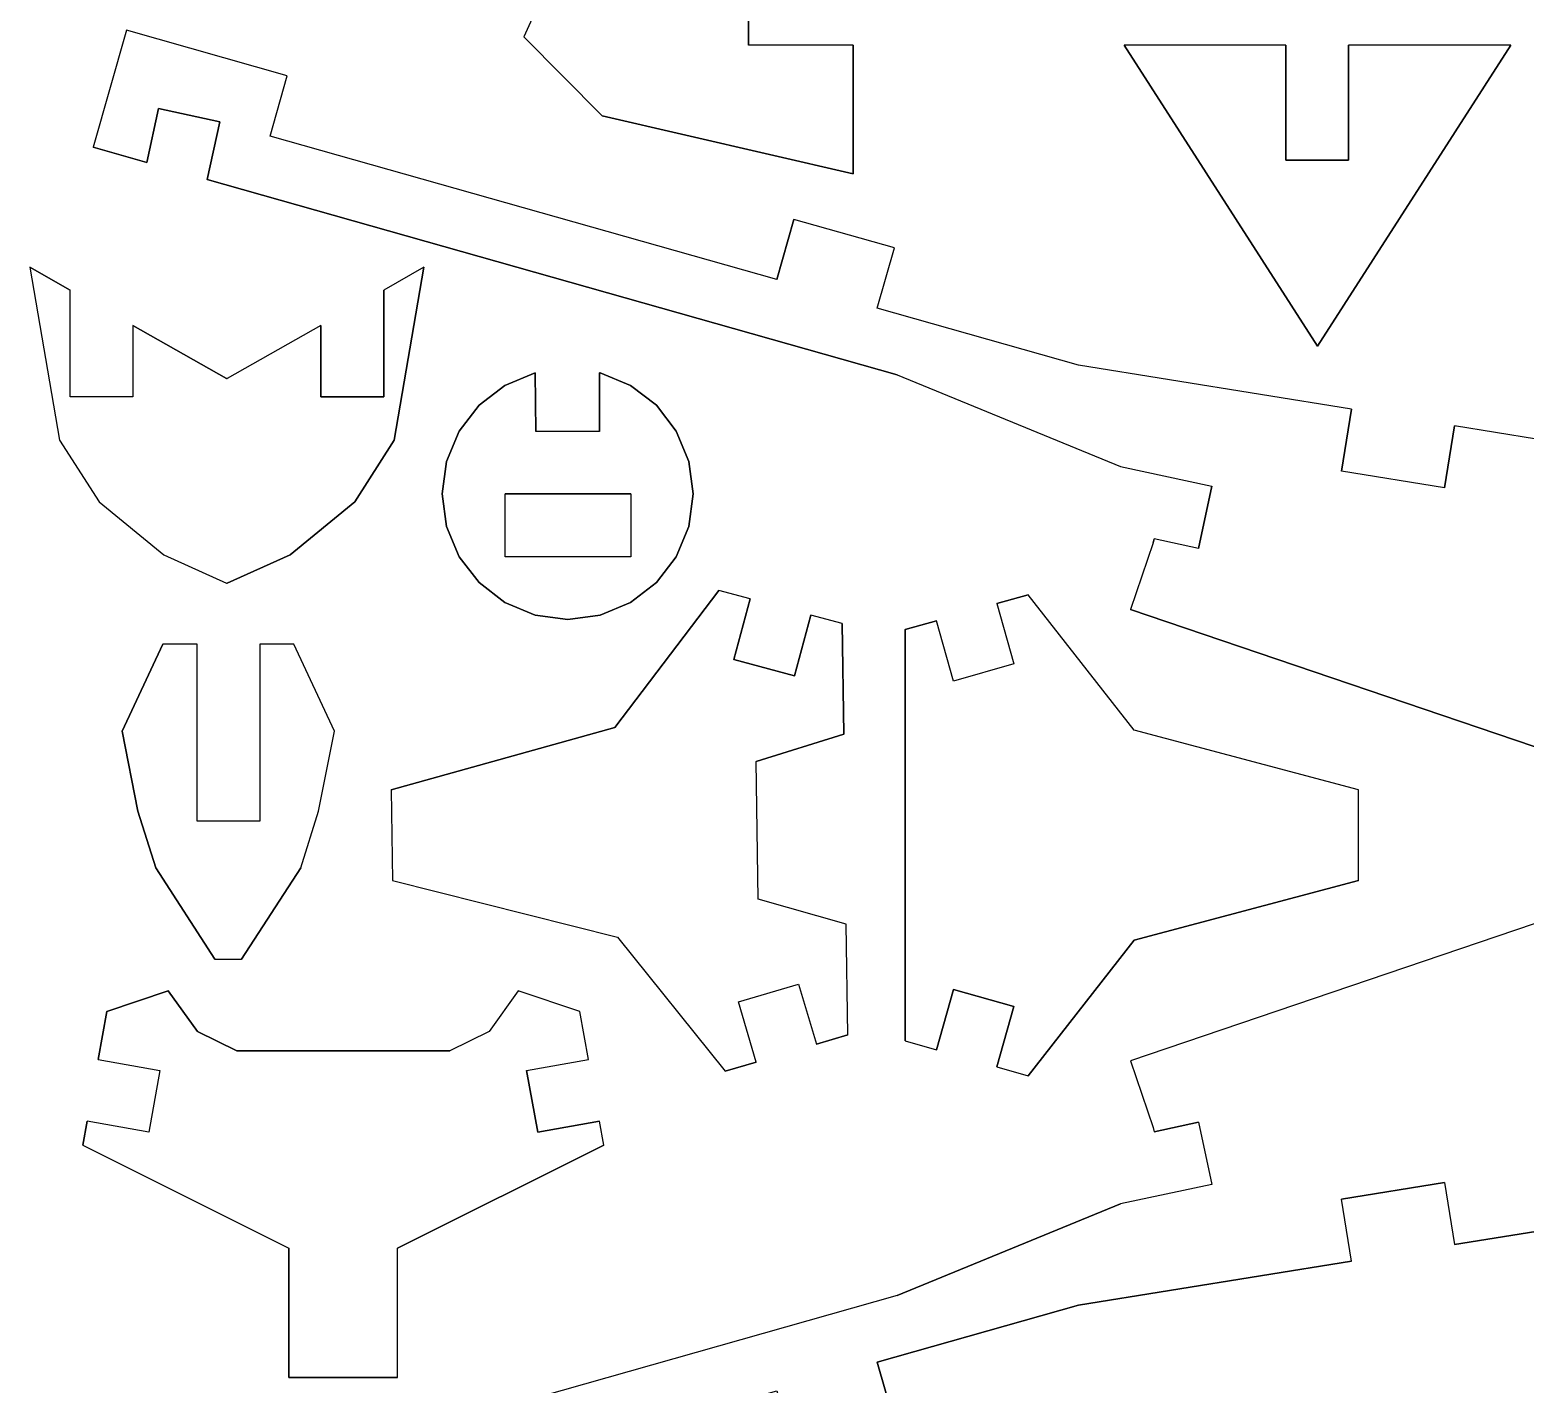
# Model space of a CAD drawing. Extents: x -17.1 to 17.1, y -14.2 to 14.2.
# Drawn here: x -17.12 to -9.97, y -3.44 to 3.04 of the extents above; entities that cross this region are included whole.
import ezdxf

# ---------------------------------------------------------------- set-up
doc = ezdxf.new("R2010")
doc.units = 0
doc.header["$MEASUREMENT"] = 0
doc.layers.add('CAMADA_1', color=7, linetype='CONTINUOUS')

msp = doc.modelspace()

# ---------------------------------------------------------------- linework, layer by layer
at = {"layer": 'CAMADA_1', "color": 250}
for points, knots in [([(-14.75609, 3.00548), (-14.75609, 3.00548), (-14.38444, 3.82516), (-14.38444, 3.82516), (-14.38444, 3.82516), (-14.38444, 3.82516), (-13.8012, 3.86485), (-13.8012, 3.86485), (-13.8012, 3.86485), (-13.8012, 3.86485), (-13.8012, 3.56485), (-13.8012, 3.56485), (-13.8012, 3.56485), (-13.8012, 3.56485), (-13.18151, 3.56513), (-13.18151, 3.56513), (-13.18151, 3.56513), (-13.18151, 3.56513), (-13.18151, 3.26516), (-13.18151, 3.26516), (-13.18151, 3.26516), (-13.18151, 3.26516), (-13.6815, 3.26516), (-13.6815, 3.26516), (-13.6815, 3.26516), (-13.6815, 3.26516), (-13.6815, 2.96534), (-13.6815, 2.96534), (-13.6815, 2.96534), (-13.6815, 2.96534), (-13.18151, 2.96534), (-13.18151, 2.96534), (-13.18151, 2.96534), (-13.18151, 2.96534), (-13.18151, 2.34974), (-13.18151, 2.34974), (-13.18151, 2.34974), (-13.18151, 2.34974), (-14.38137, 2.62741), (-14.38137, 2.62741), (-14.38137, 2.62741), (-14.38137, 2.62741), (-14.75609, 3.00548), (-14.75609, 3.00548)], [0, 0, 0, 0, 0.0833333, 0.0833333, 0.0833333, 0.0833333, 0.1666667, 0.1666667, 0.1666667, 0.1666667, 0.25, 0.25, 0.25, 0.25, 0.3333333, 0.3333333, 0.3333333, 0.3333333, 0.4166667, 0.4166667, 0.4166667, 0.4166667, 0.5, 0.5, 0.5, 0.5, 0.5833333, 0.5833333, 0.5833333, 0.5833333, 0.6666667, 0.6666667, 0.6666667, 0.6666667, 0.75, 0.75, 0.75, 0.75, 0.8333333, 0.8333333, 0.8333333, 0.8333333, 1, 1, 1, 1]), ([(-10.35177, 0.84814), (-10.35177, 0.84814), (-10.3039, 1.14441), (-10.3039, 1.14441), (-10.3039, 1.14441), (-10.3039, 1.14441), (-9.71582, 1.04937), (-9.71582, 1.04937), (-9.71582, 1.04937), (-9.71582, 1.04937), (-9.76369, 0.75314), (-9.76369, 0.75314), (-9.76369, 0.75314), (-9.76369, 0.75314), (-9.27012, 0.67334), (-9.27012, 0.67334), (-9.27012, 0.67334), (-9.27012, 0.67334), (-9.22225, 0.9695), (-9.22225, 0.9695), (-9.22225, 0.9695), (-9.22225, 0.9695), (-8.70807, 0.75085), (-8.70807, 0.75085), (-8.70807, 0.75085), (-8.70807, 0.75085), (-8.82551, 0.47476), (-8.82551, 0.47476), (-8.82551, 0.47476), (-8.82551, 0.47476), (-8.36655, 0.2795), (-8.36655, 0.2795), (-8.36655, 0.2795), (-8.36655, 0.2795), (-8.24911, 0.55558), (-8.24911, 0.55558), (-8.24911, 0.55558), (-8.24911, 0.55558), (-7.73381, 0.33637), (-7.73381, 0.33637), (-7.73381, 0.33637), (-7.73381, 0.33637), (-7.58359, 0.29396), (-7.58359, 0.29396), (-7.58359, 0.29396), (-7.58359, 0.29396), (-7.66505, 0.00525), (-7.66505, 0.00525), (-7.66505, 0.00525), (-7.66505, 0.00525), (-7.37634, -0.07621), (-7.37634, -0.07621), (-7.37634, -0.07621), (-7.37634, -0.07621), (-7.29488, 0.21251), (-7.29488, 0.21251), (-7.29488, 0.21251), (-7.29488, 0.21251), (-7.1446, 0.1701), (-7.1446, 0.1701), (-7.1446, 0.1701), (-7.1446, 0.1701), (-6.96461, 0.1701), (-6.96461, 0.1701), (-6.96461, 0.1701), (-6.96461, 0.1701), (-6.96461, -0.1299), (-6.96461, -0.1299), (-6.96461, -0.1299), (-6.96461, -0.1299), (-6.66461, -0.1299), (-6.66461, -0.1299), (-6.66461, -0.1299), (-6.66461, -0.1299), (-6.66461, 0.1701), (-6.66461, 0.1701), (-6.66461, 0.1701), (-6.66461, 0.1701), (-6.48462, 0.1701), (-6.48462, 0.1701), (-6.48462, 0.1701), (-6.48462, 0.1701), (-6.48462, -0.25443), (-6.48462, -0.25443), (-6.48462, -0.25443), (-6.48462, -0.25443), (-5.90779, -0.55408), (-5.90779, -0.55408), (-5.90779, -0.55408), (-5.90779, -0.55408), (-4.84583, -0.55408), (-4.84583, -0.55408), (-4.84583, -0.55408), (-4.84583, -0.55408), (-4.54582, -0.25408), (-4.54582, -0.25408), (-4.54582, -0.25408), (-4.54582, -0.25408), (-4.34583, -0.25408), (-4.34583, -0.25408), (-4.34583, -0.25408), (-4.34583, -0.25408), (-4.34583, -0.55408), (-4.34583, -0.55408), (-4.34583, -0.55408), (-4.34583, -0.55408), (-4.04583, -0.55408), (-4.04583, -0.55408), (-4.04583, -0.55408), (-4.04583, -0.55408), (-4.04583, -1.07407), (-4.04583, -1.07407), (-4.04583, -1.07407), (-4.04583, -1.07407), (-4.34583, -1.07407), (-4.34583, -1.07407), (-4.34583, -1.07407), (-4.34583, -1.07407), (-4.34583, -1.37408), (-4.34583, -1.37408), (-4.34583, -1.37408), (-4.34583, -1.37408), (-4.54582, -1.37408), (-4.54582, -1.37408), (-4.54582, -1.37408), (-4.54582, -1.37408), (-4.84583, -1.07407), (-4.84583, -1.07407), (-4.84583, -1.07407), (-4.84583, -1.07407), (-5.90779, -1.07407), (-5.90779, -1.07407), (-5.90779, -1.07407), (-5.90779, -1.07407), (-6.48462, -1.37372), (-6.48462, -1.37372), (-6.48462, -1.37372), (-6.48462, -1.37372), (-6.48462, -1.79826), (-6.48462, -1.79826), (-6.48462, -1.79826), (-6.48462, -1.79826), (-6.66461, -1.79826), (-6.66461, -1.79826), (-6.66461, -1.79826), (-6.66461, -1.79826), (-6.66461, -1.49825), (-6.66461, -1.49825), (-6.66461, -1.49825), (-6.66461, -1.49825), (-6.96461, -1.49825), (-6.96461, -1.49825), (-6.96461, -1.49825), (-6.96461, -1.49825), (-6.96461, -1.79826), (-6.96461, -1.79826), (-6.96461, -1.79826), (-6.96461, -1.79826), (-7.1446, -1.79826), (-7.1446, -1.79826), (-7.1446, -1.79826), (-7.1446, -1.79826), (-7.29488, -1.84066), (-7.29488, -1.84066), (-7.29488, -1.84066), (-7.29488, -1.84066), (-7.37634, -1.55195), (-7.37634, -1.55195), (-7.37634, -1.55195), (-7.37634, -1.55195), (-7.66505, -1.6334), (-7.66505, -1.6334), (-7.66505, -1.6334), (-7.66505, -1.6334), (-7.58359, -1.92212), (-7.58359, -1.92212), (-7.58359, -1.92212), (-7.58359, -1.92212), (-7.73381, -1.96452), (-7.73381, -1.96452), (-7.73381, -1.96452), (-7.73381, -1.96452), (-8.24911, -2.18374), (-8.24911, -2.18374), (-8.24911, -2.18374), (-8.24911, -2.18374), (-8.36655, -1.90769), (-8.36655, -1.90769), (-8.36655, -1.90769), (-8.36655, -1.90769), (-8.82551, -2.10295), (-8.82551, -2.10295), (-8.82551, -2.10295), (-8.82551, -2.10295), (-8.70807, -2.379), (-8.70807, -2.379), (-8.70807, -2.379), (-8.70807, -2.379), (-9.22225, -2.59765), (-9.22225, -2.59765), (-9.22225, -2.59765), (-9.22225, -2.59765), (-9.27012, -2.30153), (-9.27012, -2.30153), (-9.27012, -2.30153), (-9.27012, -2.30153), (-9.76369, -2.38129), (-9.76369, -2.38129), (-9.76369, -2.38129), (-9.76369, -2.38129), (-9.71582, -2.67752), (-9.71582, -2.67752), (-9.71582, -2.67752), (-9.71582, -2.67752), (-10.3039, -2.77256), (-10.3039, -2.77256), (-10.3039, -2.77256), (-10.3039, -2.77256), (-10.35177, -2.47633), (-10.35177, -2.47633), (-10.35177, -2.47633), (-10.35177, -2.47633), (-10.84538, -2.55609), (-10.84538, -2.55609), (-10.84538, -2.55609), (-10.84538, -2.55609), (-10.79754, -2.85225), (-10.79754, -2.85225), (-10.79754, -2.85225), (-10.79754, -2.85225), (-12.10342, -3.06321), (-12.10342, -3.06321), (-12.10342, -3.06321), (-12.10342, -3.06321), (-13.06551, -3.33594), (-13.06551, -3.33594), (-13.06551, -3.33594), (-13.06551, -3.33594), (-12.9837, -3.62459), (-12.9837, -3.62459), (-12.9837, -3.62459), (-12.9837, -3.62459), (-13.46475, -3.76093), (-13.46475, -3.76093), (-13.46475, -3.76093), (-13.46475, -3.76093), (-13.54656, -3.47233), (-13.54656, -3.47233), (-13.54656, -3.47233), (-13.54656, -3.47233), (-15.97032, -4.15943), (-15.97032, -4.15943), (-15.97032, -4.15943), (-15.97032, -4.15943), (-15.88851, -4.44804), (-15.88851, -4.44804), (-15.88851, -4.44804), (-15.88851, -4.44804), (-16.6576, -4.66609), (-16.6576, -4.66609), (-16.6576, -4.66609), (-16.6576, -4.66609), (-16.81625, -4.10637), (-16.81625, -4.10637), (-16.81625, -4.10637), (-16.81625, -4.10637), (-16.55953, -4.03367), (-16.55953, -4.03367), (-16.55953, -4.03367), (-16.55953, -4.03367), (-16.50414, -4.29081), (-16.50414, -4.29081), (-16.50414, -4.29081), (-16.50414, -4.29081), (-16.21088, -4.22759), (-16.21088, -4.22759), (-16.21088, -4.22759), (-16.21088, -4.22759), (-16.27032, -3.95179), (-16.27032, -3.95179), (-16.27032, -3.95179), (-16.27032, -3.95179), (-12.97058, -3.01615), (-12.97058, -3.01615), (-12.97058, -3.01615), (-12.97058, -3.01615), (-11.9023, -2.57839), (-11.9023, -2.57839), (-11.9023, -2.57839), (-11.9023, -2.57839), (-11.46552, -2.48441), (-11.46552, -2.48441), (-11.46552, -2.48441), (-11.46552, -2.48441), (-11.52853, -2.18673), (-11.52853, -2.18673), (-11.52853, -2.18673), (-11.52853, -2.18673), (-11.74168, -2.23267), (-11.74168, -2.23267), (-11.74168, -2.23267), (-11.74168, -2.23267), (-11.74588, -2.21312), (-11.74588, -2.21312), (-11.74588, -2.21312), (-11.74588, -2.21312), (-11.85439, -1.89347), (-11.85439, -1.89347), (-11.85439, -1.89347), (-11.85439, -1.89347), (-9.31256, -1.03061), (-9.31256, -1.03061), (-9.31256, -1.03061), (-9.31256, -1.03061), (-9.31256, -0.59754), (-9.31256, -0.59754), (-9.31256, -0.59754), (-9.31256, -0.59754), (-11.85439, 0.26528), (-11.85439, 0.26528), (-11.85439, 0.26528), (-11.85439, 0.26528), (-11.74588, 0.58497), (-11.74588, 0.58497), (-11.74588, 0.58497), (-11.74588, 0.58497), (-11.74168, 0.60451), (-11.74168, 0.60451), (-11.74168, 0.60451), (-11.74168, 0.60451), (-11.52853, 0.55858), (-11.52853, 0.55858), (-11.52853, 0.55858), (-11.52853, 0.55858), (-11.46552, 0.85626), (-11.46552, 0.85626), (-11.46552, 0.85626), (-11.46552, 0.85626), (-11.9023, 0.95024), (-11.9023, 0.95024), (-11.9023, 0.95024), (-11.9023, 0.95024), (-12.97058, 1.388), (-12.97058, 1.388), (-12.97058, 1.388), (-12.97058, 1.388), (-16.27032, 2.32364), (-16.27032, 2.32364), (-16.27032, 2.32364), (-16.27032, 2.32364), (-16.21088, 2.59944), (-16.21088, 2.59944), (-16.21088, 2.59944), (-16.21088, 2.59944), (-16.50414, 2.66262), (-16.50414, 2.66262), (-16.50414, 2.66262), (-16.50414, 2.66262), (-16.55953, 2.40551), (-16.55953, 2.40551), (-16.55953, 2.40551), (-16.55953, 2.40551), (-16.81625, 2.47819), (-16.81625, 2.47819), (-16.81625, 2.47819), (-16.81625, 2.47819), (-16.6576, 3.0379), (-16.6576, 3.0379), (-16.6576, 3.0379), (-16.6576, 3.0379), (-15.88851, 2.81989), (-15.88851, 2.81989), (-15.88851, 2.81989), (-15.88851, 2.81989), (-15.97032, 2.53128), (-15.97032, 2.53128), (-15.97032, 2.53128), (-15.97032, 2.53128), (-13.54656, 1.84417), (-13.54656, 1.84417), (-13.54656, 1.84417), (-13.54656, 1.84417), (-13.46475, 2.13278), (-13.46475, 2.13278), (-13.46475, 2.13278), (-13.46475, 2.13278), (-12.9837, 1.99643), (-12.9837, 1.99643), (-12.9837, 1.99643), (-12.9837, 1.99643), (-13.06551, 1.70779), (-13.06551, 1.70779), (-13.06551, 1.70779), (-13.06551, 1.70779), (-12.10342, 1.43506), (-12.10342, 1.43506), (-12.10342, 1.43506), (-12.10342, 1.43506), (-10.79754, 1.2241), (-10.79754, 1.2241), (-10.79754, 1.2241), (-10.79754, 1.2241), (-10.84538, 0.92794), (-10.84538, 0.92794), (-10.84538, 0.92794), (-10.84538, 0.92794), (-10.35177, 0.84814), (-10.35177, 0.84814)], [0, 0, 0, 0, 0.0097087, 0.0097087, 0.0097087, 0.0097087, 0.0194175, 0.0194175, 0.0194175, 0.0194175, 0.0291262, 0.0291262, 0.0291262, 0.0291262, 0.038835, 0.038835, 0.038835, 0.038835, 0.0485437, 0.0485437, 0.0485437, 0.0485437, 0.0582524, 0.0582524, 0.0582524, 0.0582524, 0.0679612, 0.0679612, 0.0679612, 0.0679612, 0.0776699, 0.0776699, 0.0776699, 0.0776699, 0.0873786, 0.0873786, 0.0873786, 0.0873786, 0.0970874, 0.0970874, 0.0970874, 0.0970874, 0.1067961, 0.1067961, 0.1067961, 0.1067961, 0.1165049, 0.1165049, 0.1165049, 0.1165049, 0.1262136, 0.1262136, 0.1262136, 0.1262136, 0.1359223, 0.1359223, 0.1359223, 0.1359223, 0.1456311, 0.1456311, 0.1456311, 0.1456311, 0.1553398, 0.1553398, 0.1553398, 0.1553398, 0.1650485, 0.1650485, 0.1650485, 0.1650485, 0.1747573, 0.1747573, 0.1747573, 0.1747573, 0.184466, 0.184466, 0.184466, 0.184466, 0.1941748, 0.1941748, 0.1941748, 0.1941748, 0.2038835, 0.2038835, 0.2038835, 0.2038835, 0.2135922, 0.2135922, 0.2135922, 0.2135922, 0.223301, 0.223301, 0.223301, 0.223301, 0.2330097, 0.2330097, 0.2330097, 0.2330097, 0.2427184, 0.2427184, 0.2427184, 0.2427184, 0.2524272, 0.2524272, 0.2524272, 0.2524272, 0.2621359, 0.2621359, 0.2621359, 0.2621359, 0.2718447, 0.2718447, 0.2718447, 0.2718447, 0.2815534, 0.2815534, 0.2815534, 0.2815534, 0.2912621, 0.2912621, 0.2912621, 0.2912621, 0.3009709, 0.3009709, 0.3009709, 0.3009709, 0.3106796, 0.3106796, 0.3106796, 0.3106796, 0.3203883, 0.3203883, 0.3203883, 0.3203883, 0.3300971, 0.3300971, 0.3300971, 0.3300971, 0.3398058, 0.3398058, 0.3398058, 0.3398058, 0.3495146, 0.3495146, 0.3495146, 0.3495146, 0.3592233, 0.3592233, 0.3592233, 0.3592233, 0.368932, 0.368932, 0.368932, 0.368932, 0.3786408, 0.3786408, 0.3786408, 0.3786408, 0.3883495, 0.3883495, 0.3883495, 0.3883495, 0.3980583, 0.3980583, 0.3980583, 0.3980583, 0.407767, 0.407767, 0.407767, 0.407767, 0.4174757, 0.4174757, 0.4174757, 0.4174757, 0.4271845, 0.4271845, 0.4271845, 0.4271845, 0.4368932, 0.4368932, 0.4368932, 0.4368932, 0.4466019, 0.4466019, 0.4466019, 0.4466019, 0.4563107, 0.4563107, 0.4563107, 0.4563107, 0.4660194, 0.4660194, 0.4660194, 0.4660194, 0.4757282, 0.4757282, 0.4757282, 0.4757282, 0.4854369, 0.4854369, 0.4854369, 0.4854369, 0.4951456, 0.4951456, 0.4951456, 0.4951456, 0.5048544, 0.5048544, 0.5048544, 0.5048544, 0.5145631, 0.5145631, 0.5145631, 0.5145631, 0.5242718, 0.5242718, 0.5242718, 0.5242718, 0.5339806, 0.5339806, 0.5339806, 0.5339806, 0.5436893, 0.5436893, 0.5436893, 0.5436893, 0.5533981, 0.5533981, 0.5533981, 0.5533981, 0.5631068, 0.5631068, 0.5631068, 0.5631068, 0.5728155, 0.5728155, 0.5728155, 0.5728155, 0.5825243, 0.5825243, 0.5825243, 0.5825243, 0.592233, 0.592233, 0.592233, 0.592233, 0.6019417, 0.6019417, 0.6019417, 0.6019417, 0.6116505, 0.6116505, 0.6116505, 0.6116505, 0.6213592, 0.6213592, 0.6213592, 0.6213592, 0.631068, 0.631068, 0.631068, 0.631068, 0.6407767, 0.6407767, 0.6407767, 0.6407767, 0.6504854, 0.6504854, 0.6504854, 0.6504854, 0.6601942, 0.6601942, 0.6601942, 0.6601942, 0.6699029, 0.6699029, 0.6699029, 0.6699029, 0.6796117, 0.6796117, 0.6796117, 0.6796117, 0.6893204, 0.6893204, 0.6893204, 0.6893204, 0.6990291, 0.6990291, 0.6990291, 0.6990291, 0.7087379, 0.7087379, 0.7087379, 0.7087379, 0.7184466, 0.7184466, 0.7184466, 0.7184466, 0.7281553, 0.7281553, 0.7281553, 0.7281553, 0.7378641, 0.7378641, 0.7378641, 0.7378641, 0.7475728, 0.7475728, 0.7475728, 0.7475728, 0.7572816, 0.7572816, 0.7572816, 0.7572816, 0.7669903, 0.7669903, 0.7669903, 0.7669903, 0.776699, 0.776699, 0.776699, 0.776699, 0.7864078, 0.7864078, 0.7864078, 0.7864078, 0.7961165, 0.7961165, 0.7961165, 0.7961165, 0.8058252, 0.8058252, 0.8058252, 0.8058252, 0.815534, 0.815534, 0.815534, 0.815534, 0.8252427, 0.8252427, 0.8252427, 0.8252427, 0.8349515, 0.8349515, 0.8349515, 0.8349515, 0.8446602, 0.8446602, 0.8446602, 0.8446602, 0.8543689, 0.8543689, 0.8543689, 0.8543689, 0.8640777, 0.8640777, 0.8640777, 0.8640777, 0.8737864, 0.8737864, 0.8737864, 0.8737864, 0.8834951, 0.8834951, 0.8834951, 0.8834951, 0.8932039, 0.8932039, 0.8932039, 0.8932039, 0.9029126, 0.9029126, 0.9029126, 0.9029126, 0.9126214, 0.9126214, 0.9126214, 0.9126214, 0.9223301, 0.9223301, 0.9223301, 0.9223301, 0.9320388, 0.9320388, 0.9320388, 0.9320388, 0.9417476, 0.9417476, 0.9417476, 0.9417476, 0.9514563, 0.9514563, 0.9514563, 0.9514563, 0.961165, 0.961165, 0.961165, 0.961165, 0.9708738, 0.9708738, 0.9708738, 0.9708738, 0.9805825, 0.9805825, 0.9805825, 0.9805825, 1, 1, 1, 1]), ([(-10.0342, 2.96537), (-10.0342, 2.96537), (-10.95929, 1.52572), (-10.95929, 1.52572), (-10.95929, 1.52572), (-10.95929, 1.52572), (-11.88434, 2.96537), (-11.88434, 2.96537), (-11.88434, 2.96537), (-11.88434, 2.96537), (-11.11084, 2.96537), (-11.11084, 2.96537), (-11.11084, 2.96537), (-11.11084, 2.96537), (-11.11084, 2.41539), (-11.11084, 2.41539), (-11.11084, 2.41539), (-11.11084, 2.41539), (-10.81084, 2.41539), (-10.81084, 2.41539), (-10.81084, 2.41539), (-10.81084, 2.41539), (-10.81084, 2.96537), (-10.81084, 2.96537), (-10.81084, 2.96537), (-10.81084, 2.96537), (-10.0342, 2.96537), (-10.0342, 2.96537)], [0, 0, 0, 0, 0.125, 0.125, 0.125, 0.125, 0.25, 0.25, 0.25, 0.25, 0.375, 0.375, 0.375, 0.375, 0.5, 0.5, 0.5, 0.5, 0.625, 0.625, 0.625, 0.625, 0.75, 0.75, 0.75, 0.75, 1, 1, 1, 1]), ([(-16.62663, 1.28322), (-16.62663, 1.28322), (-16.62663, 1.62506), (-16.62663, 1.62506), (-16.62663, 1.62506), (-16.62663, 1.62506), (-16.17818, 1.37166), (-16.17818, 1.37166), (-16.17818, 1.37166), (-16.17818, 1.37166), (-16.17497, 1.37166), (-16.17497, 1.37166), (-16.17497, 1.37166), (-16.17497, 1.37166), (-15.72652, 1.62506), (-15.72652, 1.62506), (-15.72652, 1.62506), (-15.72652, 1.62506), (-15.72652, 1.28322), (-15.72652, 1.28322), (-15.72652, 1.28322), (-15.72652, 1.28322), (-15.42651, 1.28322), (-15.42651, 1.28322), (-15.42651, 1.28322), (-15.42651, 1.28322), (-15.42651, 1.79461), (-15.42651, 1.79461), (-15.42651, 1.79461), (-15.42651, 1.79461), (-15.23421, 1.90327), (-15.23421, 1.90327), (-15.23421, 1.90327), (-15.23421, 1.90327), (-15.37621, 1.07678), (-15.37621, 1.07678), (-15.37621, 1.07678), (-15.37621, 1.07678), (-15.56512, 0.78171), (-15.56512, 0.78171), (-15.56512, 0.78171), (-15.56512, 0.78171), (-15.87429, 0.52793), (-15.87429, 0.52793), (-15.87429, 0.52793), (-15.87429, 0.52793), (-16.17497, 0.39189), (-16.17497, 0.39189), (-16.17497, 0.39189), (-16.17497, 0.39189), (-16.17818, 0.39189), (-16.17818, 0.39189), (-16.17818, 0.39189), (-16.17818, 0.39189), (-16.47885, 0.52793), (-16.47885, 0.52793), (-16.47885, 0.52793), (-16.47885, 0.52793), (-16.78802, 0.78171), (-16.78802, 0.78171), (-16.78802, 0.78171), (-16.78802, 0.78171), (-16.97694, 1.07678), (-16.97694, 1.07678), (-16.97694, 1.07678), (-16.97694, 1.07678), (-17.11893, 1.90327), (-17.11893, 1.90327), (-17.11893, 1.90327), (-17.11893, 1.90327), (-16.92663, 1.79461), (-16.92663, 1.79461), (-16.92663, 1.79461), (-16.92663, 1.79461), (-16.92663, 1.28322), (-16.92663, 1.28322), (-16.92663, 1.28322), (-16.92663, 1.28322), (-16.62663, 1.28322), (-16.62663, 1.28322)], [0, 0, 0, 0, 0.047619, 0.047619, 0.047619, 0.047619, 0.0952381, 0.0952381, 0.0952381, 0.0952381, 0.1428571, 0.1428571, 0.1428571, 0.1428571, 0.1904762, 0.1904762, 0.1904762, 0.1904762, 0.2380952, 0.2380952, 0.2380952, 0.2380952, 0.2857143, 0.2857143, 0.2857143, 0.2857143, 0.3333333, 0.3333333, 0.3333333, 0.3333333, 0.3809524, 0.3809524, 0.3809524, 0.3809524, 0.4285714, 0.4285714, 0.4285714, 0.4285714, 0.4761905, 0.4761905, 0.4761905, 0.4761905, 0.5238095, 0.5238095, 0.5238095, 0.5238095, 0.5714286, 0.5714286, 0.5714286, 0.5714286, 0.6190476, 0.6190476, 0.6190476, 0.6190476, 0.6666667, 0.6666667, 0.6666667, 0.6666667, 0.7142857, 0.7142857, 0.7142857, 0.7142857, 0.7619048, 0.7619048, 0.7619048, 0.7619048, 0.8095238, 0.8095238, 0.8095238, 0.8095238, 0.8571429, 0.8571429, 0.8571429, 0.8571429, 0.9047619, 0.9047619, 0.9047619, 0.9047619, 1, 1, 1, 1]), ([(-13.96689, 0.66339), (-13.96689, 0.66339), (-14.02683, 0.51868), (-14.02683, 0.51868), (-14.02683, 0.51868), (-14.02683, 0.51868), (-14.12219, 0.39443), (-14.12219, 0.39443), (-14.12219, 0.39443), (-14.12219, 0.39443), (-14.24644, 0.29908), (-14.24644, 0.29908), (-14.24644, 0.29908), (-14.24644, 0.29908), (-14.39115, 0.23914), (-14.39115, 0.23914), (-14.39115, 0.23914), (-14.39115, 0.23914), (-14.54644, 0.21868), (-14.54644, 0.21868), (-14.54644, 0.21868), (-14.54644, 0.21868), (-14.70173, 0.23914), (-14.70173, 0.23914), (-14.70173, 0.23914), (-14.70173, 0.23914), (-14.84644, 0.29908), (-14.84644, 0.29908), (-14.84644, 0.29908), (-14.84644, 0.29908), (-14.97069, 0.39443), (-14.97069, 0.39443), (-14.97069, 0.39443), (-14.97069, 0.39443), (-15.06604, 0.51868), (-15.06604, 0.51868), (-15.06604, 0.51868), (-15.06604, 0.51868), (-15.12598, 0.66339), (-15.12598, 0.66339), (-15.12598, 0.66339), (-15.12598, 0.66339), (-15.14644, 0.81869), (-15.14644, 0.81869), (-15.14644, 0.81869), (-15.14644, 0.81869), (-15.12598, 0.97398), (-15.12598, 0.97398), (-15.12598, 0.97398), (-15.12598, 0.97398), (-15.06604, 1.11869), (-15.06604, 1.11869), (-15.06604, 1.11869), (-15.06604, 1.11869), (-14.97069, 1.24294), (-14.97069, 1.24294), (-14.97069, 1.24294), (-14.97069, 1.24294), (-14.84644, 1.33829), (-14.84644, 1.33829), (-14.84644, 1.33829), (-14.84644, 1.33829), (-14.70173, 1.39823), (-14.70173, 1.39823), (-14.70173, 1.39823), (-14.70173, 1.39823), (-14.69841, 1.11745), (-14.69841, 1.11745), (-14.69841, 1.11745), (-14.69841, 1.11745), (-14.39489, 1.11745), (-14.39489, 1.11745), (-14.39489, 1.11745), (-14.39489, 1.11745), (-14.39489, 1.39823), (-14.39489, 1.39823), (-14.39489, 1.39823), (-14.39489, 1.39823), (-14.39115, 1.39823), (-14.39115, 1.39823), (-14.39115, 1.39823), (-14.39115, 1.39823), (-14.24644, 1.33829), (-14.24644, 1.33829), (-14.24644, 1.33829), (-14.24644, 1.33829), (-14.12219, 1.24294), (-14.12219, 1.24294), (-14.12219, 1.24294), (-14.12219, 1.24294), (-14.02683, 1.11869), (-14.02683, 1.11869), (-14.02683, 1.11869), (-14.02683, 1.11869), (-13.96689, 0.97398), (-13.96689, 0.97398), (-13.96689, 0.97398), (-13.96689, 0.97398), (-13.94643, 0.81869), (-13.94643, 0.81869), (-13.94643, 0.81869), (-13.94643, 0.81869), (-13.96689, 0.66339), (-13.96689, 0.66339)], [0, 0, 0, 0, 0.037037, 0.037037, 0.037037, 0.037037, 0.0740741, 0.0740741, 0.0740741, 0.0740741, 0.1111111, 0.1111111, 0.1111111, 0.1111111, 0.1481481, 0.1481481, 0.1481481, 0.1481481, 0.1851852, 0.1851852, 0.1851852, 0.1851852, 0.2222222, 0.2222222, 0.2222222, 0.2222222, 0.2592593, 0.2592593, 0.2592593, 0.2592593, 0.2962963, 0.2962963, 0.2962963, 0.2962963, 0.3333333, 0.3333333, 0.3333333, 0.3333333, 0.3703704, 0.3703704, 0.3703704, 0.3703704, 0.4074074, 0.4074074, 0.4074074, 0.4074074, 0.4444444, 0.4444444, 0.4444444, 0.4444444, 0.4814815, 0.4814815, 0.4814815, 0.4814815, 0.5185185, 0.5185185, 0.5185185, 0.5185185, 0.5555556, 0.5555556, 0.5555556, 0.5555556, 0.5925926, 0.5925926, 0.5925926, 0.5925926, 0.6296296, 0.6296296, 0.6296296, 0.6296296, 0.6666667, 0.6666667, 0.6666667, 0.6666667, 0.7037037, 0.7037037, 0.7037037, 0.7037037, 0.7407407, 0.7407407, 0.7407407, 0.7407407, 0.7777778, 0.7777778, 0.7777778, 0.7777778, 0.8148148, 0.8148148, 0.8148148, 0.8148148, 0.8518519, 0.8518519, 0.8518519, 0.8518519, 0.8888889, 0.8888889, 0.8888889, 0.8888889, 0.9259259, 0.9259259, 0.9259259, 0.9259259, 1, 1, 1, 1]), ([(-14.24481, 0.51868), (-14.24481, 0.51868), (-14.24481, 0.81869), (-14.24481, 0.81869), (-14.24481, 0.81869), (-14.24481, 0.81869), (-14.84482, 0.81869), (-14.84482, 0.81869), (-14.84482, 0.81869), (-14.84482, 0.81869), (-14.84482, 0.51868), (-14.84482, 0.51868), (-14.84482, 0.51868), (-14.84482, 0.51868), (-14.24481, 0.51868), (-14.24481, 0.51868)], [0, 0, 0, 0, 0.2, 0.2, 0.2, 0.2, 0.4, 0.4, 0.4, 0.4, 0.6, 0.6, 0.6, 0.6, 1, 1, 1, 1]), ([(-13.38368, 0.23907), (-13.38368, 0.23907), (-13.23287, 0.19868), (-13.23287, 0.19868), (-13.23287, 0.19868), (-13.23287, 0.19868), (-13.22589, -0.33066), (-13.22589, -0.33066), (-13.22589, -0.33066), (-13.22589, -0.33066), (-13.64417, -0.46144), (-13.64417, -0.46144), (-13.64417, -0.46144), (-13.64417, -0.46144), (-13.63546, -1.12053), (-13.63546, -1.12053), (-13.63546, -1.12053), (-13.63546, -1.12053), (-13.21386, -1.2402), (-13.21386, -1.2402), (-13.21386, -1.2402), (-13.21386, -1.2402), (-13.20687, -1.76954), (-13.20687, -1.76954), (-13.20687, -1.76954), (-13.20687, -1.76954), (-13.35655, -1.81392), (-13.35655, -1.81392), (-13.35655, -1.81392), (-13.35655, -1.81392), (-13.44182, -1.5263), (-13.44182, -1.5263), (-13.44182, -1.5263), (-13.44182, -1.5263), (-13.72944, -1.61157), (-13.72944, -1.61157), (-13.72944, -1.61157), (-13.72944, -1.61157), (-13.64417, -1.89919), (-13.64417, -1.89919), (-13.64417, -1.89919), (-13.64417, -1.89919), (-13.79382, -1.94356), (-13.79382, -1.94356), (-13.79382, -1.94356), (-13.79382, -1.94356), (-14.30796, -1.302), (-14.30796, -1.302), (-14.30796, -1.302), (-14.30796, -1.302), (-15.38478, -1.03061), (-15.38478, -1.03061), (-15.38478, -1.03061), (-15.38478, -1.03061), (-15.39049, -0.59754), (-15.39049, -0.59754), (-15.39049, -0.59754), (-15.39049, -0.59754), (-14.32123, -0.29779), (-14.32123, -0.29779), (-14.32123, -0.29779), (-14.32123, -0.29779), (-13.82423, 0.35715), (-13.82423, 0.35715), (-13.82423, 0.35715), (-13.82423, 0.35715), (-13.67345, 0.31672), (-13.67345, 0.31672), (-13.67345, 0.31672), (-13.67345, 0.31672), (-13.7511, 0.02695), (-13.7511, 0.02695), (-13.7511, 0.02695), (-13.7511, 0.02695), (-13.46133, -0.0507), (-13.46133, -0.0507), (-13.46133, -0.0507), (-13.46133, -0.0507), (-13.38368, 0.23907), (-13.38368, 0.23907)], [0, 0, 0, 0, 0.047619, 0.047619, 0.047619, 0.047619, 0.0952381, 0.0952381, 0.0952381, 0.0952381, 0.1428571, 0.1428571, 0.1428571, 0.1428571, 0.1904762, 0.1904762, 0.1904762, 0.1904762, 0.2380952, 0.2380952, 0.2380952, 0.2380952, 0.2857143, 0.2857143, 0.2857143, 0.2857143, 0.3333333, 0.3333333, 0.3333333, 0.3333333, 0.3809524, 0.3809524, 0.3809524, 0.3809524, 0.4285714, 0.4285714, 0.4285714, 0.4285714, 0.4761905, 0.4761905, 0.4761905, 0.4761905, 0.5238095, 0.5238095, 0.5238095, 0.5238095, 0.5714286, 0.5714286, 0.5714286, 0.5714286, 0.6190476, 0.6190476, 0.6190476, 0.6190476, 0.6666667, 0.6666667, 0.6666667, 0.6666667, 0.7142857, 0.7142857, 0.7142857, 0.7142857, 0.7619048, 0.7619048, 0.7619048, 0.7619048, 0.8095238, 0.8095238, 0.8095238, 0.8095238, 0.8571429, 0.8571429, 0.8571429, 0.8571429, 0.9047619, 0.9047619, 0.9047619, 0.9047619, 1, 1, 1, 1]), ([(-12.78195, -1.84066), (-12.78195, -1.84066), (-12.9322, -1.79829), (-12.9322, -1.79829), (-12.9322, -1.79829), (-12.9322, -1.79829), (-12.9322, 0.17014), (-12.9322, 0.17014), (-12.9322, 0.17014), (-12.9322, 0.17014), (-12.78195, 0.21251), (-12.78195, 0.21251), (-12.78195, 0.21251), (-12.78195, 0.21251), (-12.70049, -0.07621), (-12.70049, -0.07621), (-12.70049, -0.07621), (-12.70049, -0.07621), (-12.41178, 0.00525), (-12.41178, 0.00525), (-12.41178, 0.00525), (-12.41178, 0.00525), (-12.49324, 0.294), (-12.49324, 0.294), (-12.49324, 0.294), (-12.49324, 0.294), (-12.34299, 0.33637), (-12.34299, 0.33637), (-12.34299, 0.33637), (-12.34299, 0.33637), (-11.83739, -0.31193), (-11.83739, -0.31193), (-11.83739, -0.31193), (-11.83739, -0.31193), (-10.76424, -0.59751), (-10.76424, -0.59751), (-10.76424, -0.59751), (-10.76424, -0.59751), (-10.76424, -1.03065), (-10.76424, -1.03065), (-10.76424, -1.03065), (-10.76424, -1.03065), (-11.83739, -1.31622), (-11.83739, -1.31622), (-11.83739, -1.31622), (-11.83739, -1.31622), (-12.34299, -1.96452), (-12.34299, -1.96452), (-12.34299, -1.96452), (-12.34299, -1.96452), (-12.49324, -1.92215), (-12.49324, -1.92215), (-12.49324, -1.92215), (-12.49324, -1.92215), (-12.41178, -1.6334), (-12.41178, -1.6334), (-12.41178, -1.6334), (-12.41178, -1.6334), (-12.70049, -1.55195), (-12.70049, -1.55195), (-12.70049, -1.55195), (-12.70049, -1.55195), (-12.78195, -1.84066), (-12.78195, -1.84066)], [0, 0, 0, 0, 0.0588235, 0.0588235, 0.0588235, 0.0588235, 0.1176471, 0.1176471, 0.1176471, 0.1176471, 0.1764706, 0.1764706, 0.1764706, 0.1764706, 0.2352941, 0.2352941, 0.2352941, 0.2352941, 0.2941176, 0.2941176, 0.2941176, 0.2941176, 0.3529412, 0.3529412, 0.3529412, 0.3529412, 0.4117647, 0.4117647, 0.4117647, 0.4117647, 0.4705882, 0.4705882, 0.4705882, 0.4705882, 0.5294118, 0.5294118, 0.5294118, 0.5294118, 0.5882353, 0.5882353, 0.5882353, 0.5882353, 0.6470588, 0.6470588, 0.6470588, 0.6470588, 0.7058824, 0.7058824, 0.7058824, 0.7058824, 0.7647059, 0.7647059, 0.7647059, 0.7647059, 0.8235294, 0.8235294, 0.8235294, 0.8235294, 0.8823529, 0.8823529, 0.8823529, 0.8823529, 1, 1, 1, 1]), ([(-16.60207, -0.69932), (-16.60207, -0.69932), (-16.67835, -0.31684), (-16.67835, -0.31684), (-16.67835, -0.31684), (-16.67835, -0.31684), (-16.48294, 0.09958), (-16.48294, 0.09958), (-16.48294, 0.09958), (-16.48294, 0.09958), (-16.31841, 0.09958), (-16.31841, 0.09958), (-16.31841, 0.09958), (-16.31841, 0.09958), (-16.31841, -0.74666), (-16.31841, -0.74666), (-16.31841, -0.74666), (-16.31841, -0.74666), (-16.0184, -0.74666), (-16.0184, -0.74666), (-16.0184, -0.74666), (-16.0184, -0.74666), (-16.0184, 0.09958), (-16.0184, 0.09958), (-16.0184, 0.09958), (-16.0184, 0.09958), (-15.85701, 0.09958), (-15.85701, 0.09958), (-15.85701, 0.09958), (-15.85701, 0.09958), (-15.66157, -0.31684), (-15.66157, -0.31684), (-15.66157, -0.31684), (-15.66157, -0.31684), (-15.73787, -0.69932), (-15.73787, -0.69932), (-15.73787, -0.69932), (-15.73787, -0.69932), (-15.82318, -0.97004), (-15.82318, -0.97004), (-15.82318, -0.97004), (-15.82318, -0.97004), (-16.10617, -1.40727), (-16.10617, -1.40727), (-16.10617, -1.40727), (-16.10617, -1.40727), (-16.23377, -1.40727), (-16.23377, -1.40727), (-16.23377, -1.40727), (-16.23377, -1.40727), (-16.51674, -0.97004), (-16.51674, -0.97004), (-16.51674, -0.97004), (-16.51674, -0.97004), (-16.60207, -0.69932), (-16.60207, -0.69932)], [0, 0, 0, 0, 0.0666667, 0.0666667, 0.0666667, 0.0666667, 0.1333333, 0.1333333, 0.1333333, 0.1333333, 0.2, 0.2, 0.2, 0.2, 0.2666667, 0.2666667, 0.2666667, 0.2666667, 0.3333333, 0.3333333, 0.3333333, 0.3333333, 0.4, 0.4, 0.4, 0.4, 0.4666667, 0.4666667, 0.4666667, 0.4666667, 0.5333333, 0.5333333, 0.5333333, 0.5333333, 0.6, 0.6, 0.6, 0.6, 0.6666667, 0.6666667, 0.6666667, 0.6666667, 0.7333333, 0.7333333, 0.7333333, 0.7333333, 0.8, 0.8, 0.8, 0.8, 0.8666667, 0.8666667, 0.8666667, 0.8666667, 1, 1, 1, 1]), ([(-16.75077, -1.65732), (-16.75077, -1.65732), (-16.45705, -1.55823), (-16.45705, -1.55823), (-16.45705, -1.55823), (-16.45705, -1.55823), (-16.31781, -1.7537), (-16.31781, -1.7537), (-16.31781, -1.7537), (-16.31781, -1.7537), (-16.12921, -1.84602), (-16.12921, -1.84602), (-16.12921, -1.84602), (-16.12921, -1.84602), (-15.11053, -1.84602), (-15.11053, -1.84602), (-15.11053, -1.84602), (-15.11053, -1.84602), (-14.9219, -1.7537), (-14.9219, -1.7537), (-14.9219, -1.7537), (-14.9219, -1.7537), (-14.78266, -1.55823), (-14.78266, -1.55823), (-14.78266, -1.55823), (-14.78266, -1.55823), (-14.48894, -1.65732), (-14.48894, -1.65732), (-14.48894, -1.65732), (-14.48894, -1.65732), (-14.44748, -1.8868), (-14.44748, -1.8868), (-14.44748, -1.8868), (-14.44748, -1.8868), (-14.74272, -1.94007), (-14.74272, -1.94007), (-14.74272, -1.94007), (-14.74272, -1.94007), (-14.68945, -2.23531), (-14.68945, -2.23531), (-14.68945, -2.23531), (-14.68945, -2.23531), (-14.39421, -2.18204), (-14.39421, -2.18204), (-14.39421, -2.18204), (-14.39421, -2.18204), (-14.37351, -2.29698), (-14.37351, -2.29698), (-14.37351, -2.29698), (-14.37351, -2.29698), (-15.35984, -2.79016), (-15.35984, -2.79016), (-15.35984, -2.79016), (-15.35984, -2.79016), (-15.35984, -3.40798), (-15.35984, -3.40798), (-15.35984, -3.40798), (-15.35984, -3.40798), (-15.87987, -3.40798), (-15.87987, -3.40798), (-15.87987, -3.40798), (-15.87987, -3.40798), (-15.87987, -2.79016), (-15.87987, -2.79016), (-15.87987, -2.79016), (-15.87987, -2.79016), (-16.8662, -2.29698), (-16.8662, -2.29698), (-16.8662, -2.29698), (-16.8662, -2.29698), (-16.84546, -2.18204), (-16.84546, -2.18204), (-16.84546, -2.18204), (-16.84546, -2.18204), (-16.55022, -2.23531), (-16.55022, -2.23531), (-16.55022, -2.23531), (-16.55022, -2.23531), (-16.49695, -1.94007), (-16.49695, -1.94007), (-16.49695, -1.94007), (-16.49695, -1.94007), (-16.79219, -1.8868), (-16.79219, -1.8868), (-16.79219, -1.8868), (-16.79219, -1.8868), (-16.75077, -1.65732), (-16.75077, -1.65732)], [0, 0, 0, 0, 0.0434783, 0.0434783, 0.0434783, 0.0434783, 0.0869565, 0.0869565, 0.0869565, 0.0869565, 0.1304348, 0.1304348, 0.1304348, 0.1304348, 0.173913, 0.173913, 0.173913, 0.173913, 0.2173913, 0.2173913, 0.2173913, 0.2173913, 0.2608696, 0.2608696, 0.2608696, 0.2608696, 0.3043478, 0.3043478, 0.3043478, 0.3043478, 0.3478261, 0.3478261, 0.3478261, 0.3478261, 0.3913043, 0.3913043, 0.3913043, 0.3913043, 0.4347826, 0.4347826, 0.4347826, 0.4347826, 0.4782609, 0.4782609, 0.4782609, 0.4782609, 0.5217391, 0.5217391, 0.5217391, 0.5217391, 0.5652174, 0.5652174, 0.5652174, 0.5652174, 0.6086957, 0.6086957, 0.6086957, 0.6086957, 0.6521739, 0.6521739, 0.6521739, 0.6521739, 0.6956522, 0.6956522, 0.6956522, 0.6956522, 0.7391304, 0.7391304, 0.7391304, 0.7391304, 0.7826087, 0.7826087, 0.7826087, 0.7826087, 0.826087, 0.826087, 0.826087, 0.826087, 0.8695652, 0.8695652, 0.8695652, 0.8695652, 0.9130435, 0.9130435, 0.9130435, 0.9130435, 1, 1, 1, 1])]:
    msp.add_open_spline(points, degree=3, knots=knots, dxfattribs=at)
for points in [[(-14.38444, 3.82516), (-14.38444, 3.82516), (-14.75609, 3.00548), (-14.75609, 3.00548)], [(-13.6815, 3.26516), (-13.6815, 3.26516), (-13.6815, 2.96534), (-13.6815, 2.96534)], [(-16.6576, 3.0379), (-16.6576, 3.0379), (-16.81625, 2.47819), (-16.81625, 2.47819)], [(-15.88851, 2.81989), (-15.88851, 2.81989), (-16.6576, 3.0379), (-16.6576, 3.0379)], [(-14.75609, 3.00548), (-14.75609, 3.00548), (-14.38137, 2.62741), (-14.38137, 2.62741)], [(-13.18151, 2.96534), (-13.18151, 2.96534), (-13.6815, 2.96534), (-13.6815, 2.96534)], [(-13.18151, 2.96534), (-13.18151, 2.96534), (-13.18151, 2.34974), (-13.18151, 2.34974)], [(-10.95929, 1.52572), (-10.95929, 1.52572), (-11.88434, 2.96537), (-11.88434, 2.96537)], [(-11.11084, 2.96537), (-11.11084, 2.96537), (-11.88434, 2.96537), (-11.88434, 2.96537)], [(-11.11084, 2.96537), (-11.11084, 2.96537), (-11.11084, 2.41539), (-11.11084, 2.41539)], [(-10.0342, 2.96537), (-10.0342, 2.96537), (-10.95929, 1.52572), (-10.95929, 1.52572)], [(-10.0342, 2.96537), (-10.0342, 2.96537), (-10.81084, 2.96537), (-10.81084, 2.96537)], [(-10.81084, 2.41539), (-10.81084, 2.41539), (-10.81084, 2.96537), (-10.81084, 2.96537)], [(-15.97032, 2.53128), (-15.97032, 2.53128), (-15.88851, 2.81989), (-15.88851, 2.81989)], [(-16.50414, 2.66262), (-16.50414, 2.66262), (-16.55953, 2.40551), (-16.55953, 2.40551)], [(-16.21088, 2.59944), (-16.21088, 2.59944), (-16.50414, 2.66262), (-16.50414, 2.66262)], [(-16.27032, 2.32364), (-16.27032, 2.32364), (-16.21088, 2.59944), (-16.21088, 2.59944)], [(-13.18151, 2.34974), (-13.18151, 2.34974), (-14.38137, 2.62741), (-14.38137, 2.62741)], [(-13.54656, 1.84417), (-13.54656, 1.84417), (-15.97032, 2.53128), (-15.97032, 2.53128)], [(-16.55953, 2.40551), (-16.55953, 2.40551), (-16.81625, 2.47819), (-16.81625, 2.47819)], [(-11.11084, 2.41539), (-11.11084, 2.41539), (-10.81084, 2.41539), (-10.81084, 2.41539)], [(-12.97058, 1.388), (-12.97058, 1.388), (-16.27032, 2.32364), (-16.27032, 2.32364)], [(-13.54656, 1.84417), (-13.54656, 1.84417), (-13.46475, 2.13278), (-13.46475, 2.13278)], [(-12.9837, 1.99643), (-12.9837, 1.99643), (-13.46475, 2.13278), (-13.46475, 2.13278)], [(-13.06551, 1.70779), (-13.06551, 1.70779), (-12.9837, 1.99643), (-12.9837, 1.99643)], [(-17.11893, 1.90327), (-17.11893, 1.90327), (-16.92663, 1.79461), (-16.92663, 1.79461)], [(-17.11893, 1.90327), (-17.11893, 1.90327), (-16.97694, 1.07678), (-16.97694, 1.07678)], [(-15.23421, 1.90327), (-15.23421, 1.90327), (-15.42651, 1.79461), (-15.42651, 1.79461)], [(-15.23421, 1.90327), (-15.23421, 1.90327), (-15.37621, 1.07678), (-15.37621, 1.07678)], [(-16.92663, 1.28322), (-16.92663, 1.28322), (-16.92663, 1.79461), (-16.92663, 1.79461)], [(-15.42651, 1.28322), (-15.42651, 1.28322), (-15.42651, 1.79461), (-15.42651, 1.79461)], [(-12.10342, 1.43506), (-12.10342, 1.43506), (-13.06551, 1.70779), (-13.06551, 1.70779)], [(-16.62663, 1.62506), (-16.62663, 1.62506), (-16.17818, 1.37166), (-16.17818, 1.37166)], [(-16.62663, 1.62506), (-16.62663, 1.62506), (-16.62663, 1.28322), (-16.62663, 1.28322)], [(-15.72652, 1.62506), (-15.72652, 1.62506), (-16.17497, 1.37166), (-16.17497, 1.37166)], [(-15.72652, 1.62506), (-15.72652, 1.62506), (-15.72652, 1.28322), (-15.72652, 1.28322)], [(-10.79754, 1.2241), (-10.79754, 1.2241), (-12.10342, 1.43506), (-12.10342, 1.43506)], [(-16.17818, 1.37166), (-16.17818, 1.37166), (-16.17497, 1.37166), (-16.17497, 1.37166)], [(-14.84644, 1.33829), (-14.84644, 1.33829), (-14.70173, 1.39823), (-14.70173, 1.39823)], [(-14.70173, 1.39823), (-14.70173, 1.39823), (-14.69841, 1.11745), (-14.69841, 1.11745)], [(-14.39489, 1.39823), (-14.39489, 1.39823), (-14.39115, 1.39823), (-14.39115, 1.39823)], [(-14.39489, 1.11745), (-14.39489, 1.11745), (-14.39489, 1.39823), (-14.39489, 1.39823)], [(-14.39115, 1.39823), (-14.39115, 1.39823), (-14.24644, 1.33829), (-14.24644, 1.33829)], [(-12.97058, 1.388), (-12.97058, 1.388), (-11.9023, 0.95024), (-11.9023, 0.95024)], [(-14.97069, 1.24294), (-14.97069, 1.24294), (-14.84644, 1.33829), (-14.84644, 1.33829)], [(-14.24644, 1.33829), (-14.24644, 1.33829), (-14.12219, 1.24294), (-14.12219, 1.24294)], [(-16.62663, 1.28322), (-16.62663, 1.28322), (-16.92663, 1.28322), (-16.92663, 1.28322)], [(-15.72652, 1.28322), (-15.72652, 1.28322), (-15.42651, 1.28322), (-15.42651, 1.28322)], [(-15.06604, 1.11869), (-15.06604, 1.11869), (-14.97069, 1.24294), (-14.97069, 1.24294)], [(-14.12219, 1.24294), (-14.12219, 1.24294), (-14.02683, 1.11869), (-14.02683, 1.11869)], [(-10.79754, 1.2241), (-10.79754, 1.2241), (-10.84538, 0.92794), (-10.84538, 0.92794)], [(-10.35177, 0.84814), (-10.35177, 0.84814), (-10.3039, 1.14441), (-10.3039, 1.14441)], [(-9.71582, 1.04937), (-9.71582, 1.04937), (-10.3039, 1.14441), (-10.3039, 1.14441)], [(-16.97694, 1.07678), (-16.97694, 1.07678), (-16.78802, 0.78171), (-16.78802, 0.78171)], [(-15.37621, 1.07678), (-15.37621, 1.07678), (-15.56512, 0.78171), (-15.56512, 0.78171)], [(-15.12598, 0.97398), (-15.12598, 0.97398), (-15.06604, 1.11869), (-15.06604, 1.11869)], [(-14.39489, 1.11745), (-14.39489, 1.11745), (-14.69841, 1.11745), (-14.69841, 1.11745)], [(-14.02683, 1.11869), (-14.02683, 1.11869), (-13.96689, 0.97398), (-13.96689, 0.97398)], [(-15.14644, 0.81869), (-15.14644, 0.81869), (-15.12598, 0.97398), (-15.12598, 0.97398)], [(-13.96689, 0.97398), (-13.96689, 0.97398), (-13.94643, 0.81869), (-13.94643, 0.81869)], [(-11.9023, 0.95024), (-11.9023, 0.95024), (-11.46552, 0.85626), (-11.46552, 0.85626)], [(-10.35177, 0.84814), (-10.35177, 0.84814), (-10.84538, 0.92794), (-10.84538, 0.92794)], [(-15.12598, 0.66339), (-15.12598, 0.66339), (-15.14644, 0.81869), (-15.14644, 0.81869)], [(-14.84482, 0.51868), (-14.84482, 0.51868), (-14.84482, 0.81869), (-14.84482, 0.81869)], [(-14.24481, 0.81869), (-14.24481, 0.81869), (-14.84482, 0.81869), (-14.84482, 0.81869)], [(-14.24481, 0.81869), (-14.24481, 0.81869), (-14.24481, 0.51868), (-14.24481, 0.51868)], [(-13.94643, 0.81869), (-13.94643, 0.81869), (-13.96689, 0.66339), (-13.96689, 0.66339)], [(-11.52853, 0.55858), (-11.52853, 0.55858), (-11.46552, 0.85626), (-11.46552, 0.85626)], [(-16.78802, 0.78171), (-16.78802, 0.78171), (-16.47885, 0.52793), (-16.47885, 0.52793)], [(-15.56512, 0.78171), (-15.56512, 0.78171), (-15.87429, 0.52793), (-15.87429, 0.52793)], [(-15.06604, 0.51868), (-15.06604, 0.51868), (-15.12598, 0.66339), (-15.12598, 0.66339)], [(-13.96689, 0.66339), (-13.96689, 0.66339), (-14.02683, 0.51868), (-14.02683, 0.51868)], [(-11.74588, 0.58497), (-11.74588, 0.58497), (-11.85439, 0.26528), (-11.85439, 0.26528)], [(-11.74588, 0.58497), (-11.74588, 0.58497), (-11.74168, 0.60451), (-11.74168, 0.60451)], [(-11.52853, 0.55858), (-11.52853, 0.55858), (-11.74168, 0.60451), (-11.74168, 0.60451)], [(-16.47885, 0.52793), (-16.47885, 0.52793), (-16.17818, 0.39189), (-16.17818, 0.39189)], [(-15.87429, 0.52793), (-15.87429, 0.52793), (-16.17497, 0.39189), (-16.17497, 0.39189)], [(-14.97069, 0.39443), (-14.97069, 0.39443), (-15.06604, 0.51868), (-15.06604, 0.51868)], [(-14.24481, 0.51868), (-14.24481, 0.51868), (-14.84482, 0.51868), (-14.84482, 0.51868)], [(-14.02683, 0.51868), (-14.02683, 0.51868), (-14.12219, 0.39443), (-14.12219, 0.39443)], [(-16.17818, 0.39189), (-16.17818, 0.39189), (-16.17497, 0.39189), (-16.17497, 0.39189)], [(-14.84644, 0.29908), (-14.84644, 0.29908), (-14.97069, 0.39443), (-14.97069, 0.39443)], [(-14.12219, 0.39443), (-14.12219, 0.39443), (-14.24644, 0.29908), (-14.24644, 0.29908)], [(-14.70173, 0.23914), (-14.70173, 0.23914), (-14.84644, 0.29908), (-14.84644, 0.29908)], [(-14.24644, 0.29908), (-14.24644, 0.29908), (-14.39115, 0.23914), (-14.39115, 0.23914)], [(-14.32123, -0.29779), (-14.32123, -0.29779), (-13.82423, 0.35715), (-13.82423, 0.35715)], [(-13.67345, 0.31672), (-13.67345, 0.31672), (-13.82423, 0.35715), (-13.82423, 0.35715)], [(-13.67345, 0.31672), (-13.67345, 0.31672), (-13.7511, 0.02695), (-13.7511, 0.02695)], [(-12.49324, 0.294), (-12.49324, 0.294), (-12.34299, 0.33637), (-12.34299, 0.33637)], [(-12.49324, 0.294), (-12.49324, 0.294), (-12.41178, 0.00525), (-12.41178, 0.00525)], [(-11.83739, -0.31193), (-11.83739, -0.31193), (-12.34299, 0.33637), (-12.34299, 0.33637)], [(-14.54644, 0.21868), (-14.54644, 0.21868), (-14.70173, 0.23914), (-14.70173, 0.23914)], [(-14.39115, 0.23914), (-14.39115, 0.23914), (-14.54644, 0.21868), (-14.54644, 0.21868)], [(-13.46133, -0.0507), (-13.46133, -0.0507), (-13.38368, 0.23907), (-13.38368, 0.23907)], [(-13.23287, 0.19868), (-13.23287, 0.19868), (-13.38368, 0.23907), (-13.38368, 0.23907)], [(-9.31256, -0.59754), (-9.31256, -0.59754), (-11.85439, 0.26528), (-11.85439, 0.26528)], [(-13.23287, 0.19868), (-13.23287, 0.19868), (-13.22589, -0.33066), (-13.22589, -0.33066)], [(-12.9322, 0.17014), (-12.9322, 0.17014), (-12.78195, 0.21251), (-12.78195, 0.21251)], [(-12.9322, -1.79829), (-12.9322, -1.79829), (-12.9322, 0.17014), (-12.9322, 0.17014)], [(-12.70049, -0.07621), (-12.70049, -0.07621), (-12.78195, 0.21251), (-12.78195, 0.21251)], [(-16.67835, -0.31684), (-16.67835, -0.31684), (-16.48294, 0.09958), (-16.48294, 0.09958)], [(-16.31841, 0.09958), (-16.31841, 0.09958), (-16.48294, 0.09958), (-16.48294, 0.09958)], [(-16.31841, -0.74666), (-16.31841, -0.74666), (-16.31841, 0.09958), (-16.31841, 0.09958)], [(-15.85701, 0.09958), (-15.85701, 0.09958), (-16.0184, 0.09958), (-16.0184, 0.09958)], [(-16.0184, 0.09958), (-16.0184, 0.09958), (-16.0184, -0.74666), (-16.0184, -0.74666)], [(-15.66157, -0.31684), (-15.66157, -0.31684), (-15.85701, 0.09958), (-15.85701, 0.09958)], [(-13.7511, 0.02695), (-13.7511, 0.02695), (-13.46133, -0.0507), (-13.46133, -0.0507)], [(-12.41178, 0.00525), (-12.41178, 0.00525), (-12.70049, -0.07621), (-12.70049, -0.07621)], [(-16.60207, -0.69932), (-16.60207, -0.69932), (-16.67835, -0.31684), (-16.67835, -0.31684)], [(-15.73787, -0.69932), (-15.73787, -0.69932), (-15.66157, -0.31684), (-15.66157, -0.31684)], [(-15.39049, -0.59754), (-15.39049, -0.59754), (-14.32123, -0.29779), (-14.32123, -0.29779)], [(-13.22589, -0.33066), (-13.22589, -0.33066), (-13.64417, -0.46144), (-13.64417, -0.46144)], [(-10.76424, -0.59751), (-10.76424, -0.59751), (-11.83739, -0.31193), (-11.83739, -0.31193)], [(-13.63546, -1.12053), (-13.63546, -1.12053), (-13.64417, -0.46144), (-13.64417, -0.46144)], [(-15.39049, -0.59754), (-15.39049, -0.59754), (-15.38478, -1.03061), (-15.38478, -1.03061)], [(-10.76424, -1.03065), (-10.76424, -1.03065), (-10.76424, -0.59751), (-10.76424, -0.59751)], [(-16.51674, -0.97004), (-16.51674, -0.97004), (-16.60207, -0.69932), (-16.60207, -0.69932)], [(-15.82318, -0.97004), (-15.82318, -0.97004), (-15.73787, -0.69932), (-15.73787, -0.69932)], [(-16.0184, -0.74666), (-16.0184, -0.74666), (-16.31841, -0.74666), (-16.31841, -0.74666)], [(-16.23377, -1.40727), (-16.23377, -1.40727), (-16.51674, -0.97004), (-16.51674, -0.97004)], [(-15.82318, -0.97004), (-15.82318, -0.97004), (-16.10617, -1.40727), (-16.10617, -1.40727)], [(-15.38478, -1.03061), (-15.38478, -1.03061), (-14.30796, -1.302), (-14.30796, -1.302)], [(-9.31256, -1.03061), (-9.31256, -1.03061), (-11.85439, -1.89347), (-11.85439, -1.89347)], [(-10.76424, -1.03065), (-10.76424, -1.03065), (-11.83739, -1.31622), (-11.83739, -1.31622)], [(-13.21386, -1.2402), (-13.21386, -1.2402), (-13.63546, -1.12053), (-13.63546, -1.12053)], [(-13.20687, -1.76954), (-13.20687, -1.76954), (-13.21386, -1.2402), (-13.21386, -1.2402)], [(-14.30796, -1.302), (-14.30796, -1.302), (-13.79382, -1.94356), (-13.79382, -1.94356)], [(-11.83739, -1.31622), (-11.83739, -1.31622), (-12.34299, -1.96452), (-12.34299, -1.96452)], [(-16.23377, -1.40727), (-16.23377, -1.40727), (-16.10617, -1.40727), (-16.10617, -1.40727)], [(-16.75077, -1.65732), (-16.75077, -1.65732), (-16.45705, -1.55823), (-16.45705, -1.55823)], [(-16.45705, -1.55823), (-16.45705, -1.55823), (-16.31781, -1.7537), (-16.31781, -1.7537)], [(-14.78266, -1.55823), (-14.78266, -1.55823), (-14.9219, -1.7537), (-14.9219, -1.7537)], [(-14.48894, -1.65732), (-14.48894, -1.65732), (-14.78266, -1.55823), (-14.78266, -1.55823)], [(-13.72944, -1.61157), (-13.72944, -1.61157), (-13.44182, -1.5263), (-13.44182, -1.5263)], [(-13.44182, -1.5263), (-13.44182, -1.5263), (-13.35655, -1.81392), (-13.35655, -1.81392)], [(-12.70049, -1.55195), (-12.70049, -1.55195), (-12.78195, -1.84066), (-12.78195, -1.84066)], [(-12.41178, -1.6334), (-12.41178, -1.6334), (-12.70049, -1.55195), (-12.70049, -1.55195)], [(-13.64417, -1.89919), (-13.64417, -1.89919), (-13.72944, -1.61157), (-13.72944, -1.61157)], [(-12.49324, -1.92215), (-12.49324, -1.92215), (-12.41178, -1.6334), (-12.41178, -1.6334)], [(-16.79219, -1.8868), (-16.79219, -1.8868), (-16.75077, -1.65732), (-16.75077, -1.65732)], [(-14.44748, -1.8868), (-14.44748, -1.8868), (-14.48894, -1.65732), (-14.48894, -1.65732)], [(-16.31781, -1.7537), (-16.31781, -1.7537), (-16.12921, -1.84602), (-16.12921, -1.84602)], [(-14.9219, -1.7537), (-14.9219, -1.7537), (-15.11053, -1.84602), (-15.11053, -1.84602)], [(-13.20687, -1.76954), (-13.20687, -1.76954), (-13.35655, -1.81392), (-13.35655, -1.81392)], [(-16.12921, -1.84602), (-16.12921, -1.84602), (-15.11053, -1.84602), (-15.11053, -1.84602)], [(-12.9322, -1.79829), (-12.9322, -1.79829), (-12.78195, -1.84066), (-12.78195, -1.84066)], [(-16.79219, -1.8868), (-16.79219, -1.8868), (-16.49695, -1.94007), (-16.49695, -1.94007)], [(-14.74272, -1.94007), (-14.74272, -1.94007), (-14.44748, -1.8868), (-14.44748, -1.8868)], [(-13.64417, -1.89919), (-13.64417, -1.89919), (-13.79382, -1.94356), (-13.79382, -1.94356)], [(-12.49324, -1.92215), (-12.49324, -1.92215), (-12.34299, -1.96452), (-12.34299, -1.96452)], [(-11.85439, -1.89347), (-11.85439, -1.89347), (-11.74588, -2.21312), (-11.74588, -2.21312)], [(-16.49695, -1.94007), (-16.49695, -1.94007), (-16.55022, -2.23531), (-16.55022, -2.23531)], [(-14.74272, -1.94007), (-14.74272, -1.94007), (-14.68945, -2.23531), (-14.68945, -2.23531)], [(-16.8662, -2.29698), (-16.8662, -2.29698), (-16.84546, -2.18204), (-16.84546, -2.18204)], [(-16.55022, -2.23531), (-16.55022, -2.23531), (-16.84546, -2.18204), (-16.84546, -2.18204)], [(-14.68945, -2.23531), (-14.68945, -2.23531), (-14.39421, -2.18204), (-14.39421, -2.18204)], [(-14.37351, -2.29698), (-14.37351, -2.29698), (-14.39421, -2.18204), (-14.39421, -2.18204)], [(-11.74588, -2.21312), (-11.74588, -2.21312), (-11.74168, -2.23267), (-11.74168, -2.23267)], [(-11.52853, -2.18673), (-11.52853, -2.18673), (-11.74168, -2.23267), (-11.74168, -2.23267)], [(-11.52853, -2.18673), (-11.52853, -2.18673), (-11.46552, -2.48441), (-11.46552, -2.48441)], [(-16.8662, -2.29698), (-16.8662, -2.29698), (-15.87987, -2.79016), (-15.87987, -2.79016)], [(-14.37351, -2.29698), (-14.37351, -2.29698), (-15.35984, -2.79016), (-15.35984, -2.79016)], [(-11.46552, -2.48441), (-11.46552, -2.48441), (-11.9023, -2.57839), (-11.9023, -2.57839)], [(-10.35177, -2.47633), (-10.35177, -2.47633), (-10.84538, -2.55609), (-10.84538, -2.55609)], [(-10.35177, -2.47633), (-10.35177, -2.47633), (-10.3039, -2.77256), (-10.3039, -2.77256)], [(-10.79754, -2.85225), (-10.79754, -2.85225), (-10.84538, -2.55609), (-10.84538, -2.55609)], [(-12.97058, -3.01615), (-12.97058, -3.01615), (-11.9023, -2.57839), (-11.9023, -2.57839)], [(-9.71582, -2.67752), (-9.71582, -2.67752), (-10.3039, -2.77256), (-10.3039, -2.77256)], [(-15.87987, -3.40798), (-15.87987, -3.40798), (-15.87987, -2.79016), (-15.87987, -2.79016)], [(-15.35984, -3.40798), (-15.35984, -3.40798), (-15.35984, -2.79016), (-15.35984, -2.79016)], [(-10.79754, -2.85225), (-10.79754, -2.85225), (-12.10342, -3.06321), (-12.10342, -3.06321)], [(-12.97058, -3.01615), (-12.97058, -3.01615), (-16.27032, -3.95179), (-16.27032, -3.95179)], [(-12.10342, -3.06321), (-12.10342, -3.06321), (-13.06551, -3.33594), (-13.06551, -3.33594)], [(-13.06551, -3.33594), (-13.06551, -3.33594), (-12.9837, -3.62459), (-12.9837, -3.62459)], [(-15.35984, -3.40798), (-15.35984, -3.40798), (-15.87987, -3.40798), (-15.87987, -3.40798)]]:
    msp.add_open_spline(points, degree=3, dxfattribs=at)

doc.saveas('drawing.dxf')
